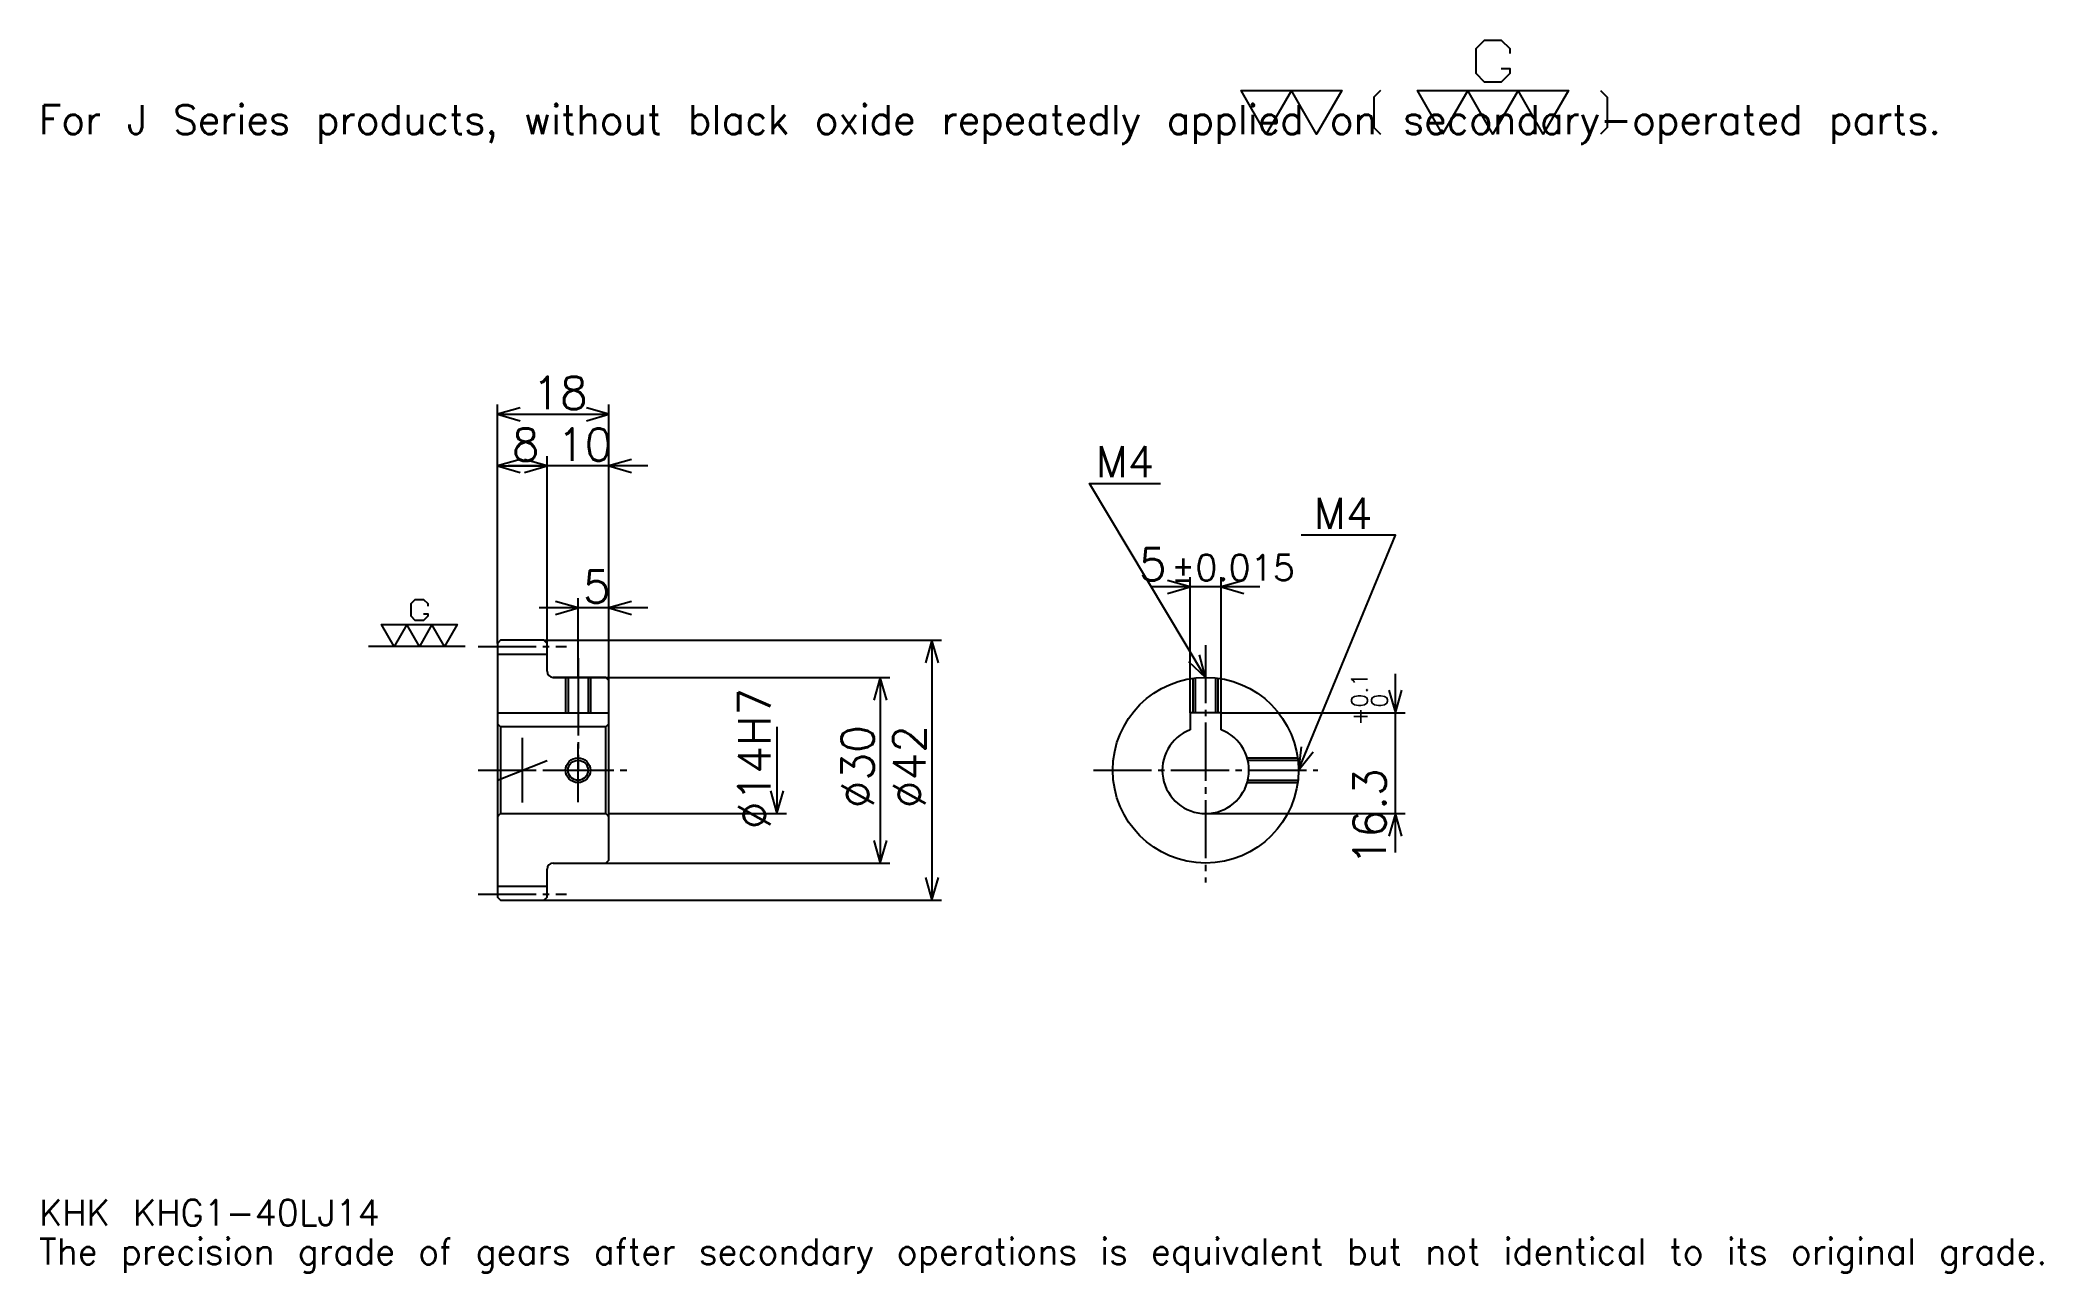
# Model space of a CAD drawing. Extents: x 11 to 334, y 4 to 203.
import ezdxf

# ---------------------------------------------------------------- set-up
doc = ezdxf.new("R2010")
doc.units = 0
doc.linetypes.add('DASHDOT', pattern=[12.521738, 9.391304, -1.043478, 1.043478, -1.043478])
doc.layers.get('0').update_dxf_attribs({"linetype": 'CONTINUOUS'})
doc.layers.add('DASHDOT', color=6, linetype='DASHDOT')
doc.styles.add('KANJI', font='TXT', dxfattribs={"bigfont": 'BIGFONT'})

msp = doc.modelspace()

# ---------------------------------------------------------------- linework, layer by layer
at = {"color": 5}
for p, q in [((84.521736, 106.043472), (84.521736, 144.130432)), ((84.521736, 142.565216), (102.521736, 142.565216)), ((102.521736, 106.043472), (102.521736, 144.130432)), ((84.521736, 134.217377), (92.521736, 134.217377)), ((108.782608, 134.217377), (86.260864, 134.217377)), ((92.521736, 106.043472), (92.521736, 135.782593)), ((207.67392, 114.652168), (190.152161, 114.652168)), ((196.41304, 94.343475), (196.41304, 116.217384)), ((201.41304, 94.343475), (201.41304, 116.217384)), ((108.782608, 111.260864), (91.260864, 111.260864)), ((97.521736, 106.043472), (97.521736, 112.82608)), ((84.521736, 105.543472), (84.521736, 106.043472)), ((92.021736, 106.043472), (102.521736, 106.043472)), ((92.521736, 105.543472), (92.521736, 106.043472)), ((97.521736, 100.043472), (97.521736, 106.043472)), ((97.521736, 100.043472), (97.521736, 106.043472)), ((102.521736, 106.043472), (156.260864, 106.043472)), ((102.521736, 99.543472), (102.521736, 106.043472)), ((154.695648, 106.043472), (154.695648, 64.043472)), ((229.565216, 71.7826), (229.565216, 100.60434)), ((93.521736, 100.043472), (102.521736, 100.043472)), ((102.521736, 100.043472), (147.91304, 100.043472)), ((146.347824, 100.043472), (146.347824, 70.043472)), ((201.41304, 94.343475), (231.130432, 94.343475)), ((129.652161, 92.043472), (129.652161, 78.043472)), ((102.521736, 78.043472), (131.217377, 78.043472)), ((198.91304, 78.043472), (231.130432, 78.043472)), ((93.521736, 70.043472), (102.521736, 70.043472)), ((102.521736, 70.043472), (147.91304, 70.043472)), ((92.021736, 64.043472), (102.521736, 64.043472)), ((102.521736, 64.043472), (156.260864, 64.043472))]:
    msp.add_line(p, q, dxfattribs=at)
at = {"color": 7}
for p, q in [((79.304344, 105.043472), (63.652168, 105.043472)), ((88.521736, 90.260864), (88.521736, 79.82608))]:
    msp.add_line(p, q, dxfattribs=at)
at = {"color": 4}
for p, q in [((84.521736, 103.793472), (92.521736, 103.793472)), ((84.521736, 94.343475), (102.521736, 94.343475)), ((85.021736, 92.043472), (85.021736, 78.043472)), ((102.021736, 92.043472), (102.521736, 92.543472)), ((102.021736, 78.043472), (102.521736, 77.543472)), ((84.521736, 66.293472), (92.521736, 66.293472))]:
    msp.add_line(p, q, dxfattribs=at)
at = {"color": 7}
for points in [[(246.678253, 198.406952), (248.034775, 198.406952), (248.034775, 197.593033), (246.678253, 196.236511), (243.96521, 196.236511), (242.608688, 197.593033), (242.608688, 201.662598), (243.96521, 203.019119), (246.678253, 203.019119), (248.034775, 201.662598), (248.034775, 200.848694)], [(208.695648, 187.82608), (204.626083, 194.87999), (220.904343, 194.87999), (216.834778, 187.82608), (212.765213, 194.87999), (208.695648, 187.82608)], [(227.144348, 194.87999), (226.059128, 193.794769), (226.059128, 188.911301), (227.144348, 187.82608)], [(237.182602, 187.82608), (233.113037, 194.87999), (257.530426, 194.87999), (253.460876, 187.82608), (249.391296, 194.87999), (245.321732, 187.82608), (241.252167, 194.87999), (237.182602, 187.82608)], [(262.685211, 194.87999), (263.770447, 193.794769), (263.770447, 188.911301), (262.685211, 187.82608)], [(72.573914, 110.333908), (73.252174, 110.333908), (73.252174, 109.926949), (72.573914, 109.248688), (71.217392, 109.248688), (70.539124, 109.926949), (70.539124, 111.961731), (71.217392, 112.639992), (72.573914, 112.639992), (73.252174, 111.961731), (73.252174, 111.554779)], [(67.82608, 105.043472), (65.791306, 108.570427), (78, 108.570427), (75.965218, 105.043472), (73.930435, 108.570427), (71.895645, 105.043472), (69.86087, 108.570427), (67.82608, 105.043472)]]:
    msp.add_lwpolyline(points, dxfattribs=at)
at = {"color": 5}
for points in [[(88.173912, 143.608688), (84.521736, 142.565216), (88.173912, 141.521729)], [(98.86956, 141.521729), (102.521736, 142.565216), (98.86956, 143.608688)], [(88.173912, 135.260864), (84.521736, 134.217377), (88.173912, 133.173904)], [(88.86956, 133.173904), (92.521736, 134.217377), (88.86956, 135.260864)], [(88.86956, 133.173904), (92.521736, 134.217377), (88.86956, 135.260864)], [(106.173912, 135.260864), (102.521736, 134.217377), (106.173912, 133.173904)], [(198.91304, 100.043472), (180.130432, 131.347824), (191.608704, 131.347824)], [(213.913055, 85.043472), (229.565216, 122.999992), (214.330414, 122.999992)], [(192.760864, 113.608688), (196.41304, 114.652168), (192.760864, 115.695648)], [(205.065216, 115.695648), (201.41304, 114.652168), (205.065216, 113.608688)], [(93.86956, 110.217384), (97.521736, 111.260864), (93.86956, 112.304344)], [(106.173912, 112.304344), (102.521736, 111.260864), (106.173912, 110.217384)], [(155.739136, 102.391296), (154.695648, 106.043472), (153.652161, 102.391296)], [(196.139236, 102.638321), (198.91304, 100.043472), (197.928787, 103.712051)], [(147.391296, 96.391296), (146.347824, 100.043472), (145.304352, 96.391296)], [(228.521729, 97.995644), (229.565216, 94.343475), (230.608673, 97.995644)], [(214.340698, 88.817642), (213.913055, 85.043472), (216.27005, 88.022034)], [(128.608688, 81.695648), (129.652161, 78.043472), (130.695648, 81.695648)], [(230.608673, 74.391296), (229.565216, 78.043472), (228.521729, 74.391296)], [(145.304352, 73.695648), (146.347824, 70.043472), (147.391296, 73.695648)], [(153.652161, 67.695648), (154.695648, 64.043472), (155.739136, 67.695648)]]:
    msp.add_lwpolyline(points, dxfattribs=at)
at = {"color": 4}
for points in [[(92.521736, 101.043472), (92.521736, 105.543472), (92.021736, 106.043472), (85.021736, 106.043472), (84.521736, 105.543472), (84.521736, 77.543472)], [(93.521736, 70.043472), (102.021736, 70.043472), (102.521736, 70.543472), (102.521736, 99.543472), (102.021736, 100.043472), (93.521736, 100.043472)], [(95.521736, 100.043472), (95.521736, 94.343475)], [(95.901733, 100.043472), (95.901733, 94.343475)], [(99.141739, 100.043472), (99.141739, 94.343475)], [(99.521736, 100.043472), (99.521736, 94.343475)], [(196.91304, 94.343475), (196.91304, 99.909538)], [(197.29303, 94.343475), (197.29303, 99.955734)], [(200.533051, 94.343475), (200.533051, 99.955734)], [(200.91304, 94.343475), (200.91304, 99.909538)], [(201.41304, 91.581818), (201.41304, 94.343475), (196.41304, 94.343475), (196.41304, 91.581818)], [(84.521736, 77.543472), (85.021736, 78.043472), (102.021736, 78.043472), (102.021736, 92.043472), (85.021736, 92.043472), (84.521736, 92.543472)], [(205.621246, 87.043472), (213.779114, 87.043472)], [(205.722992, 86.663475), (213.825317, 86.663475)], [(205.621246, 83.043472), (213.779114, 83.043472)], [(205.722992, 83.42347), (213.825317, 83.42347)], [(84.521736, 77.543472), (84.521736, 64.543472), (85.021736, 64.043472), (92.021736, 64.043472), (92.521736, 64.543472), (92.521736, 69.043472)]]:
    msp.add_lwpolyline(points, dxfattribs=at)
for centre, radius in [((198.91304, 85.043472), 15), ((97.521736, 85.043472), 1.62)]:
    msp.add_circle(centre, radius, dxfattribs=at)
at = {"color": 7}
msp.add_circle((97.521736, 85.043472), 2, dxfattribs=at)
at = {"color": 4}
for centre, radius, start, end in [((93.521736, 101.043472), 1, 180, 270), ((198.91304, 85.043472), 7, 110.92483306, 69.07516694), ((93.521736, 69.043472), 1, 90, 180)]:
    msp.add_arc(centre, radius, start, end, dxfattribs=at)
at = {"layer": 'DASHDOT', "color": 7}
for p, q in [((81.391304, 105.043472), (95.652168, 105.043472)), ((198.91304, 105.260864), (198.91304, 66.91304)), ((97.521736, 100.043472), (97.521736, 85.043472)), ((81.391304, 85.043472), (105.652168, 85.043472)), ((84.521736, 83.467827), (92.521736, 86.619118)), ((180.782608, 85.043472), (217.043488, 85.043472)), ((81.391304, 65.043472), (95.652168, 65.043472))]:
    msp.add_line(p, q, dxfattribs=at)
for points in [[(97.521736, 103.173904), (97.521736, 91.213036)], [(97.521736, 79.91304), (97.521736, 90.173904)], [(92.391304, 85.043472), (102.652176, 85.043472)]]:
    msp.add_lwpolyline(points, dxfattribs=at)

# ---------------------------------------------------------------- texts
at = {"color": 7, "style": 'KANJI'}
for s, height, p in [('For J Series products, without black oxide repeatedly applied on secondary-operated parts.', 4.695652, (10.434783, 187.82608)), ('18', 5.217391, (90.130432, 143.399994)), ('8', 5.217391, (86.82608, 135.05217)), ('10', 5.217391, (94.130432, 135.05217)), ('M4', 5.008696, (181.17392, 132.391296)), ('M4', 5.008696, (216.417389, 124.043472)), ('5', 5.217391, (188.143311, 115.695648)), ('%%p0.015', 4.173913, (193.307892, 115.695648)), ('5', 5.217391, (98.32608, 112.095642)), ('KHK KHG1-40LJ14', 4.173913, (10.434783, 11.478261)), ('The precision grade of gears after secondary operations is equivalent but not identical to its original grade.', 4.173913, (10.434783, 5.217391))]:
    msp.add_text(s, height=height, dxfattribs=at).set_placement(p)
for s, height, p in [('%%c14H7', 5.217391, (128.608688, 75.521729)), ('0.1', 2.608696, (225.078247, 95.191498)), ('0', 2.608696, (228.313049, 95.191498)), ('+', 2.608696, (225.078247, 92.269753)), ('%%c30', 5.217391, (145.304352, 78.91304)), ('%%c42', 5.217391, (153.652161, 78.91304)), ('16.3', 5.217391, (228, 69.686821))]:
    msp.add_text(s, height=height, rotation=90, dxfattribs=at).set_placement(p)

doc.saveas('drawing.dxf')
